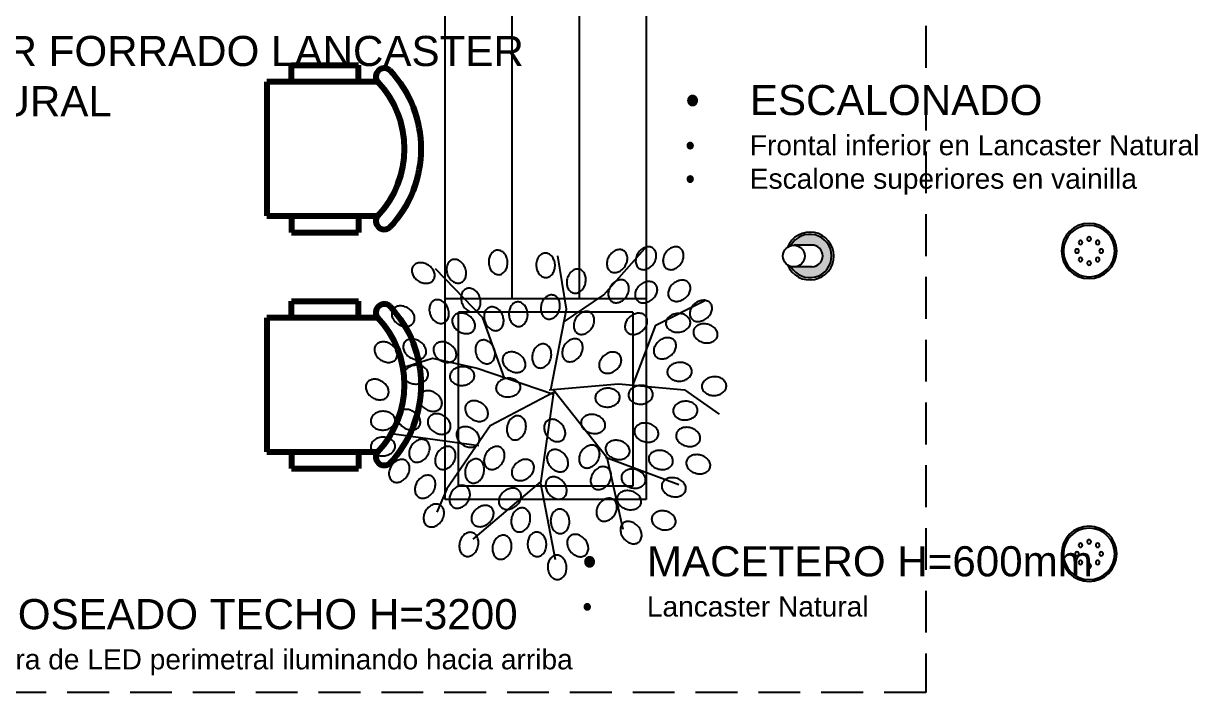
# Model space of a CAD drawing. Extents: x -62916 to 126930, y -44595 to 9525.
# Drawn here: x -22295 to -18792, y -24827 to -22828 of the extents above; entities that cross this region are included whole.
import ezdxf

# ---------------------------------------------------------------- set-up
doc = ezdxf.new("R2010")
doc.units = 0
doc.header["$LTSCALE"] = 1000
doc.header["$MEASUREMENT"] = 0
doc.linetypes.add('TRAZOS2', pattern=[0.375, 0.25, -0.125])
doc.layers.get('0').update_dxf_attribs({"linetype": 'CONTINUOUS'})
for name, color, linetype in [('A_luminarias tecnicas', 21, 'CONTINUOUS'), ('A_proyección o4', 251, 'CONTINUOUS'), ('ALZADO', 7, 'CONTINUOUS')]:
    doc.layers.add(name, color=color, linetype=linetype)
doc.layers.add('dwgautocad.com', color=7, linetype='CONTINUOUS', lineweight=100)
doc.layers.add('textos DT ocultar', color=7, linetype='CONTINUOUS', lineweight=13)
doc.styles.add('ARIAL', font='Arial.ttf')

# ---------------------------------------------------------------- blocks, each defined once
blk = doc.blocks.new('silla planta')
at = {"layer": 'dwgautocad.com'}
for p, q in [((0.5326, -0.8996), (0.5326, -1.2306)), ((0.9326, -1.2306), (0.9326, -0.8996)), ((0.4826, -1.1572), (0.4826, -0.9572)), ((0.5326, -0.9572), (0.4826, -0.9572)), ((0.9326, -0.9572), (0.9826, -0.9572)), ((0.9826, -1.1572), (0.9826, -0.9572)), ((0.5326, -1.1572), (0.4826, -1.1572)), ((0.9326, -1.1572), (0.9826, -1.1572)), ((0.5326, -1.2306), (0.9326, -1.2306))]:
    blk.add_line(p, q, dxfattribs=at)
for centre, radius, start, end in [((0.7326, -1.1099), 0.3402, 46.4394, 133.5606), ((0.7326, -1.1099), 0.2902, 46.4394, 133.5606), ((0.5169, -0.8801), 0.0251, 138.3417, 308.7795), ((0.9483, -0.8801), 0.0251, 231.2205, 41.6583)]:
    blk.add_arc(centre, radius, start, end, dxfattribs=at)
blk = doc.blocks.new('Hance semirec')
at = {"layer": 'A_luminarias tecnicas', "true_color": 0x007fff, "transparency": 33554534}
h = blk.add_hatch(color=150, dxfattribs=at)
h.dxf.hatch_style = 1
h.paths.add_polyline_path([(-0.0325, 0), (-0.0325, 0.0536, -0.069166), (-0.0313, 0.0625, 3.887654), (0.0313, 0.0625, -0.069166), (0.0325, 0.0536), (0.0325, 0, -1)])
at = {"layer": 'A_luminarias tecnicas'}
for p, q in [((-0.0325, 0), (-0.0325, 0.0536)), ((0.0325, 0), (0.0325, 0.0536))]:
    blk.add_line(p, q, dxfattribs=at)
blk.add_circle((0, 0.0536), 0.0325, dxfattribs=at)
for centre, radius, start, end in [((0, 0.0057), 0.0715, 112.0072, 67.9928), ((0, 0.0057), 0.0648, 118.8503, 61.1497), ((0, 0), 0.0325, 180, 0)]:
    blk.add_arc(centre, radius, start, end, dxfattribs=at)
blk = doc.blocks.new('Lamp Mini Kombic')
at = {"layer": 'A_luminarias tecnicas'}
for centre, radius in [((0, 0), 0.0825), ((0, 0), 0.0767), ((0, 0.0362), 0.00584), ((-0.0362, 0), 0.00584), ((-0.0256, 0.0256), 0.00584), ((0.0256, 0.0256), 0.00584), ((0.0362, 0), 0.00584), ((-0.0256, -0.0256), 0.00584), ((0, -0.0362), 0.00584), ((0.0256, -0.0256), 0.00584)]:
    blk.add_circle(centre, radius, dxfattribs=at)

msp = doc.modelspace()

# ---------------------------------------------------------------- linework, layer by layer
at = {"color": 116, "true_color": 0x136734, "elevation": 0}
for points in [[(-20876.7, -23578.6, 0.124565), (-20866.6, -23575.4, 0.105746), (-20857.6, -23566.7, 0.086824), (-20852.3, -23554.9, 0.076963), (-20850.9, -23540.4, 0.076963), (-20854, -23526.2, 0.086824), (-20860.6, -23515.1, 0.105746), (-20870.6, -23507.6, 0.124565), (-20881, -23505.6, 0.124565), (-20891.2, -23508.8, 0.105746), (-20900.2, -23517.4, 0.086824), (-20905.5, -23529.2, 0.076963), (-20906.9, -23543.7, 0.076963), (-20903.8, -23558, 0.086824), (-20897.2, -23569.1, 0.105746), (-20887.2, -23576.6, 0.124565)], [(-20543.4, -23568.8, 0.124565), (-20533.3, -23572.2, 0.105746), (-20521, -23570.5, 0.086824), (-20509.7, -23564.1, 0.076963), (-20500.1, -23553.1, 0.076963), (-20494.2, -23539.8, 0.086824), (-20493.1, -23526.9, 0.105746), (-20496.7, -23515, 0.124565), (-20504, -23507.2, 0.124565), (-20514.1, -23503.9, 0.105746), (-20526.4, -23505.6, 0.086824), (-20537.7, -23512, 0.076963), (-20547.3, -23522.9, 0.076963), (-20553.2, -23536.3, 0.086824), (-20554.3, -23549.1, 0.105746), (-20550.7, -23561.1, 0.124565)], [(-20457.5, -23560.3, 0.124565), (-20447.4, -23563.6, 0.105746), (-20435, -23561.9, 0.086824), (-20423.8, -23555.5, 0.076963), (-20414.1, -23544.6, 0.076963), (-20408.2, -23531.2, 0.086824), (-20407.1, -23518.3, 0.105746), (-20410.7, -23506.4, 0.124565), (-20418, -23498.6, 0.124565), (-20428.1, -23495.3, 0.105746), (-20440.5, -23497, 0.086824), (-20451.7, -23503.4, 0.076963), (-20461.3, -23514.3, 0.076963), (-20467.2, -23527.7, 0.086824), (-20468.4, -23540.5, 0.105746), (-20464.7, -23552.5, 0.124565)], [(-20375.8, -23560.3, 0.124565), (-20365.7, -23563.6, 0.105746), (-20353.3, -23561.9, 0.086824), (-20342.1, -23555.5, 0.076963), (-20332.5, -23544.6, 0.076963), (-20326.6, -23531.2, 0.086824), (-20325.4, -23518.3, 0.105746), (-20329.1, -23506.4, 0.124565), (-20336.3, -23498.6, 0.124565), (-20346.4, -23495.3, 0.105746), (-20358.8, -23497, 0.086824), (-20370, -23503.4, 0.076963), (-20379.7, -23514.3, 0.076963), (-20385.5, -23527.7, 0.086824), (-20386.7, -23540.5, 0.105746), (-20383.1, -23552.5, 0.124565)], [(-21071.3, -23593.4, 0.124565), (-21067.9, -23583.3, 0.105746), (-21069.6, -23570.9, 0.086824), (-21076, -23559.7, 0.076963), (-21087, -23550.1, 0.076963), (-21100.3, -23544.2, 0.086824), (-21113.2, -23543, 0.105746), (-21125.1, -23546.7, 0.124565), (-21132.9, -23553.9, 0.124565), (-21136.3, -23564, 0.105746), (-21134.5, -23576.4, 0.086824), (-21128.1, -23587.6, 0.076963), (-21117.2, -23597.3, 0.076963), (-21103.9, -23603.2, 0.086824), (-21091, -23604.3, 0.105746), (-21079, -23600.7, 0.124565)], [(-20990, -23602.6, 0.124565), (-20981.4, -23596.4, 0.105746), (-20975.5, -23585.4, 0.086824), (-20974.1, -23572.6, 0.076963), (-20977.3, -23558.3, 0.076963), (-20984.6, -23545.8, 0.086824), (-20994.3, -23537.2, 0.105746), (-21006.1, -23533.2, 0.124565), (-21016.7, -23534.5, 0.124565), (-21025.3, -23540.7, 0.105746), (-21031.2, -23551.7, 0.086824), (-21032.6, -23564.5, 0.076963), (-21029.5, -23578.8, 0.076963), (-21022.1, -23591.4, 0.086824), (-21012.4, -23599.9, 0.105746), (-21000.6, -23604, 0.124565)], [(-20734.9, -23587.2, 0.124565), (-20724.8, -23584, 0.105746), (-20715.8, -23575.3, 0.086824), (-20710.5, -23563.5, 0.076963), (-20709.1, -23549, 0.076963), (-20712.2, -23534.8, 0.086824), (-20718.8, -23523.7, 0.105746), (-20728.7, -23516.2, 0.124565), (-20739.2, -23514.2, 0.124565), (-20749.3, -23517.4, 0.105746), (-20758.4, -23526, 0.086824), (-20763.6, -23537.8, 0.076963), (-20765, -23552.3, 0.076963), (-20762, -23566.6, 0.086824), (-20755.3, -23577.7, 0.105746), (-20745.4, -23585.2, 0.124565)], [(-20654.7, -23633.3, 0.124565), (-20644.1, -23633.4, 0.105746), (-20632.9, -23628, 0.086824), (-20624.2, -23618.4, 0.076963), (-20618.4, -23605, 0.076963), (-20616.9, -23590.5, 0.086824), (-20619.8, -23577.9, 0.105746), (-20626.9, -23567.7, 0.124565), (-20636.3, -23562.5, 0.124565), (-20646.9, -23562.4, 0.105746), (-20658.1, -23567.9, 0.086824), (-20666.8, -23577.5, 0.076963), (-20672.6, -23590.8, 0.076963), (-20674.1, -23605.3, 0.086824), (-20671.2, -23617.9, 0.105746), (-20664.1, -23628.2, 0.124565)], [(-20539.1, -23659.1, 0.124565), (-20529, -23662.4, 0.105746), (-20516.7, -23660.7, 0.086824), (-20505.4, -23654.3, 0.076963), (-20495.8, -23643.4, 0.076963), (-20489.9, -23630, 0.086824), (-20488.8, -23617.2, 0.105746), (-20492.4, -23605.2, 0.124565), (-20499.7, -23597.5, 0.124565), (-20509.8, -23594.1, 0.105746), (-20522.1, -23595.8, 0.086824), (-20533.4, -23602.2, 0.076963), (-20543, -23613.1, 0.076963), (-20548.9, -23626.5, 0.086824), (-20550, -23639.4, 0.105746), (-20546.4, -23651.3, 0.124565)], [(-20465.3, -23654.2, 0.124565), (-20456.7, -23660.5, 0.105746), (-20444.4, -23662.7, 0.086824), (-20431.8, -23660, 0.076963), (-20419.2, -23652.6, 0.076963), (-20409.5, -23641.8, 0.086824), (-20404.4, -23629.9, 0.105746), (-20404.2, -23617.4, 0.124565), (-20408.7, -23607.8, 0.124565), (-20417.3, -23601.4, 0.105746), (-20429.6, -23599.2, 0.086824), (-20442.2, -23601.9, 0.076963), (-20454.8, -23609.3, 0.076963), (-20464.5, -23620.1, 0.086824), (-20469.6, -23632, 0.105746), (-20469.8, -23644.5, 0.124565)], [(-20366.4, -23649.9, 0.124565), (-20357.8, -23656.2, 0.105746), (-20345.6, -23658.4, 0.086824), (-20332.9, -23655.7, 0.076963), (-20320.4, -23648.3, 0.076963), (-20310.6, -23637.5, 0.086824), (-20305.6, -23625.6, 0.105746), (-20305.3, -23613.1, 0.124565), (-20309.8, -23603.5, 0.124565), (-20318.4, -23597.1, 0.105746), (-20330.7, -23594.9, 0.086824), (-20343.4, -23597.6, 0.076963), (-20355.9, -23605, 0.076963), (-20365.6, -23615.8, 0.086824), (-20370.7, -23627.7, 0.105746), (-20370.9, -23640.2, 0.124565)], [(-20947, -23688.5, 0.124565), (-20938.4, -23682.4, 0.105746), (-20932.5, -23671.3, 0.086824), (-20931.1, -23658.5, 0.076963), (-20934.3, -23644.3, 0.076963), (-20941.6, -23631.7, 0.086824), (-20951.3, -23623.2, 0.105746), (-20963.1, -23619.1, 0.124565), (-20973.7, -23620.4, 0.124565), (-20982.4, -23626.6, 0.105746), (-20988.3, -23637.6, 0.086824), (-20989.6, -23650.5, 0.076963), (-20986.5, -23664.7, 0.076963), (-20979.1, -23677.3, 0.086824), (-20969.4, -23685.8, 0.105746), (-20957.6, -23689.9, 0.124565)], [(-20732.1, -23710.7, 0.124565), (-20721.5, -23710.7, 0.105746), (-20710.2, -23705.3, 0.086824), (-20701.6, -23695.7, 0.076963), (-20695.8, -23682.3, 0.076963), (-20694.3, -23667.8, 0.086824), (-20697.2, -23655.2, 0.105746), (-20704.3, -23645, 0.124565), (-20713.6, -23639.9, 0.124565), (-20724.3, -23639.8, 0.105746), (-20735.5, -23645.2, 0.086824), (-20744.2, -23654.8, 0.076963), (-20750, -23668.2, 0.076963), (-20751.5, -23682.7, 0.086824), (-20748.6, -23695.3, 0.105746), (-20741.4, -23705.5, 0.124565)], [(-21131.5, -23722.3, 0.124565), (-21128.1, -23712.2, 0.105746), (-21129.8, -23699.8, 0.086824), (-21136.2, -23688.6, 0.076963), (-21147.1, -23679, 0.076963), (-21160.5, -23673.1, 0.086824), (-21173.4, -23671.9, 0.105746), (-21185.3, -23675.5, 0.124565), (-21193.1, -23682.8, 0.124565), (-21196.4, -23692.9, 0.105746), (-21194.7, -23705.3, 0.086824), (-21188.3, -23716.5, 0.076963), (-21177.4, -23726.2, 0.076963), (-21164, -23732, 0.086824), (-21151.2, -23733.2, 0.105746), (-21139.2, -23729.6, 0.124565)], [(-21041.6, -23722.9, 0.124565), (-21033, -23716.7, 0.105746), (-21027.1, -23705.7, 0.086824), (-21025.7, -23692.9, 0.076963), (-21028.8, -23678.6, 0.076963), (-21036.2, -23666, 0.086824), (-21045.9, -23657.5, 0.105746), (-21057.7, -23653.5, 0.124565), (-21068.3, -23654.8, 0.124565), (-21076.9, -23661, 0.105746), (-21082.8, -23672, 0.086824), (-21084.2, -23684.8, 0.076963), (-21081, -23699.1, 0.076963), (-21073.7, -23711.7, 0.086824), (-21064, -23720.2, 0.105746), (-21052.2, -23724.2, 0.124565)], [(-20878.3, -23744.4, 0.124565), (-20869.6, -23738.2, 0.105746), (-20863.7, -23727.2, 0.086824), (-20862.3, -23714.3, 0.076963), (-20865.5, -23700.1, 0.076963), (-20872.8, -23687.5, 0.086824), (-20882.6, -23679, 0.105746), (-20894.4, -23674.9, 0.124565), (-20904.9, -23676.3, 0.124565), (-20913.6, -23682.5, 0.105746), (-20919.5, -23693.5, 0.086824), (-20920.9, -23706.3, 0.076963), (-20917.7, -23720.5, 0.076963), (-20910.4, -23733.1, 0.086824), (-20900.6, -23741.6, 0.105746), (-20888.8, -23745.7, 0.124565)], [(-20816.6, -23733.3, 0.124565), (-20806.4, -23730.1, 0.105746), (-20797.4, -23721.4, 0.086824), (-20792.1, -23709.6, 0.076963), (-20790.7, -23695.1, 0.076963), (-20793.8, -23680.9, 0.086824), (-20800.5, -23669.8, 0.105746), (-20810.4, -23662.2, 0.124565), (-20820.9, -23660.2, 0.124565), (-20831, -23663.4, 0.105746), (-20840, -23672.1, 0.086824), (-20845.3, -23683.9, 0.076963), (-20846.7, -23698.4, 0.076963), (-20843.6, -23712.6, 0.086824), (-20837, -23723.7, 0.105746), (-20827, -23731.3, 0.124565)], [(-20301.9, -23710, 0.124565), (-20293.4, -23716.3, 0.105746), (-20281.1, -23718.5, 0.086824), (-20268.4, -23715.9, 0.076963), (-20255.9, -23708.5, 0.076963), (-20246.2, -23697.6, 0.086824), (-20241.1, -23685.7, 0.105746), (-20240.8, -23673.2, 0.124565), (-20245.4, -23663.6, 0.124565), (-20253.9, -23657.3, 0.105746), (-20266.2, -23655.1, 0.086824), (-20278.9, -23657.7, 0.076963), (-20291.4, -23665.1, 0.076963), (-20301.1, -23676, 0.086824), (-20306.2, -23687.9, 0.105746), (-20306.5, -23700.4, 0.124565)], [(-20950.9, -23743.8, 0.124565), (-20947.6, -23733.7, 0.105746), (-20949.3, -23721.3, 0.086824), (-20955.7, -23710.1, 0.076963), (-20966.6, -23700.4, 0.076963), (-20979.9, -23694.6, 0.086824), (-20992.8, -23693.4, 0.105746), (-21004.8, -23697, 0.124565), (-21012.5, -23704.3, 0.124565), (-21015.9, -23714.4, 0.105746), (-21014.2, -23726.8, 0.086824), (-21007.8, -23738, 0.076963), (-20996.8, -23747.6, 0.076963), (-20983.5, -23753.5, 0.086824), (-20970.6, -23754.7, 0.105746), (-20958.7, -23751, 0.124565)], [(-20642.3, -23753.6, 0.124565), (-20632.2, -23756.9, 0.105746), (-20619.8, -23755.2, 0.086824), (-20608.6, -23748.8, 0.076963), (-20599, -23737.9, 0.076963), (-20593.1, -23724.6, 0.086824), (-20591.9, -23711.7, 0.105746), (-20595.6, -23699.7, 0.124565), (-20602.8, -23692, 0.124565), (-20612.9, -23688.6, 0.105746), (-20625.3, -23690.3, 0.086824), (-20636.5, -23696.7, 0.076963), (-20646.2, -23707.7, 0.076963), (-20652, -23721, 0.086824), (-20653.2, -23733.9, 0.105746), (-20649.6, -23745.8, 0.124565)], [(-20495.4, -23748.7, 0.124565), (-20486.8, -23755, 0.105746), (-20474.5, -23757.2, 0.086824), (-20461.8, -23754.5, 0.076963), (-20449.3, -23747.1, 0.076963), (-20439.6, -23736.3, 0.086824), (-20434.5, -23724.4, 0.105746), (-20434.3, -23711.9, 0.124565), (-20438.8, -23702.3, 0.124565), (-20447.4, -23695.9, 0.105746), (-20459.6, -23693.7, 0.086824), (-20472.3, -23696.4, 0.076963), (-20484.9, -23703.8, 0.076963), (-20494.6, -23714.7, 0.086824), (-20499.6, -23726.6, 0.105746), (-20499.9, -23739, 0.124565)], [(-20378.2, -23724.7, 0.124565), (-20375, -23734.8, 0.105746), (-20366.4, -23743.8, 0.086824), (-20354.6, -23749.1, 0.076963), (-20340.1, -23750.5, 0.076963), (-20325.8, -23747.4, 0.086824), (-20314.7, -23740.8, 0.105746), (-20307.2, -23730.8, 0.124565), (-20305.2, -23720.4, 0.124565), (-20308.4, -23710.2, 0.105746), (-20317, -23701.2, 0.086824), (-20328.8, -23695.9, 0.076963), (-20343.3, -23694.5, 0.076963), (-20357.6, -23697.6, 0.086824), (-20368.7, -23704.3, 0.105746), (-20376.2, -23714.2, 0.124565)], [(-20295.4, -23744.7, 0.124565), (-20295.5, -23755.3, 0.105746), (-20290.1, -23766.5, 0.086824), (-20280.5, -23775.2, 0.076963), (-20267.1, -23781, 0.076963), (-20252.6, -23782.5, 0.086824), (-20240, -23779.6, 0.105746), (-20229.8, -23772.5, 0.124565), (-20224.6, -23763.1, 0.124565), (-20224.5, -23752.5, 0.105746), (-20230, -23741.3, 0.086824), (-20239.6, -23732.6, 0.076963), (-20252.9, -23726.8, 0.076963), (-20267.4, -23725.3, 0.086824), (-20280, -23728.2, 0.105746), (-20290.3, -23735.3, 0.124565)], [(-21183, -23829.7, 0.124565), (-21179.7, -23819.6, 0.105746), (-21181.4, -23807.2, 0.086824), (-21187.8, -23796, 0.076963), (-21198.7, -23786.4, 0.076963), (-21212.1, -23780.5, 0.086824), (-21224.9, -23779.3, 0.105746), (-21236.9, -23783, 0.124565), (-21244.6, -23790.2, 0.124565), (-21248, -23800.3, 0.105746), (-21246.3, -23812.7, 0.086824), (-21239.9, -23823.9, 0.076963), (-21228.9, -23833.6, 0.076963), (-21215.6, -23839.4, 0.086824), (-21202.7, -23840.6, 0.105746), (-21190.8, -23837, 0.124565)], [(-21097.1, -23821.1, 0.124565), (-21093.7, -23811, 0.105746), (-21095.4, -23798.6, 0.086824), (-21101.8, -23787.4, 0.076963), (-21112.8, -23777.8, 0.076963), (-21126.1, -23771.9, 0.086824), (-21139, -23770.7, 0.105746), (-21150.9, -23774.4, 0.124565), (-21158.7, -23781.6, 0.124565), (-21162, -23791.7, 0.105746), (-21160.3, -23804.1, 0.086824), (-21153.9, -23815.3, 0.076963), (-21143, -23825, 0.076963), (-21129.7, -23830.9, 0.086824), (-21116.8, -23832, 0.105746), (-21104.8, -23828.4, 0.124565)], [(-21006.8, -23829.7, 0.124565), (-21003.4, -23819.6, 0.105746), (-21005.1, -23807.2, 0.086824), (-21011.6, -23796, 0.076963), (-21022.5, -23786.4, 0.076963), (-21035.8, -23780.5, 0.086824), (-21048.7, -23779.3, 0.105746), (-21060.7, -23783, 0.124565), (-21068.4, -23790.2, 0.124565), (-21071.8, -23800.3, 0.105746), (-21070.1, -23812.7, 0.086824), (-21063.6, -23823.9, 0.076963), (-21052.7, -23833.6, 0.076963), (-21039.4, -23839.4, 0.086824), (-21026.5, -23840.6, 0.105746), (-21014.6, -23837, 0.124565)], [(-20904.1, -23843.2, 0.124565), (-20895.4, -23837, 0.105746), (-20889.5, -23826, 0.086824), (-20888.1, -23813.2, 0.076963), (-20891.3, -23798.9, 0.076963), (-20898.6, -23786.3, 0.086824), (-20908.4, -23777.8, 0.105746), (-20920.2, -23773.7, 0.124565), (-20930.7, -23775.1, 0.124565), (-20939.4, -23781.3, 0.105746), (-20945.3, -23792.3, 0.086824), (-20946.7, -23805.1, 0.076963), (-20943.5, -23819.4, 0.076963), (-20936.2, -23831.9, 0.086824), (-20926.4, -23840.5, 0.105746), (-20914.6, -23844.5, 0.124565)], [(-20757.9, -23856.7, 0.124565), (-20747.3, -23856.8, 0.105746), (-20736, -23851.4, 0.086824), (-20727.3, -23841.8, 0.076963), (-20721.6, -23828.4, 0.076963), (-20720.1, -23813.9, 0.086824), (-20723, -23801.3, 0.105746), (-20730.1, -23791.1, 0.124565), (-20739.4, -23785.9, 0.124565), (-20750.1, -23785.9, 0.105746), (-20761.3, -23791.3, 0.086824), (-20770, -23800.9, 0.076963), (-20775.8, -23814.2, 0.076963), (-20777.3, -23828.7, 0.086824), (-20774.4, -23841.3, 0.105746), (-20767.2, -23851.6, 0.124565)], [(-20676.7, -23835.2, 0.124565), (-20666.6, -23838.6, 0.105746), (-20654.2, -23836.9, 0.086824), (-20643, -23830.4, 0.076963), (-20633.3, -23819.5, 0.076963), (-20627.5, -23806.2, 0.086824), (-20626.3, -23793.3, 0.105746), (-20629.9, -23781.4, 0.124565), (-20637.2, -23773.6, 0.124565), (-20647.3, -23770.2, 0.105746), (-20659.7, -23771.9, 0.086824), (-20670.9, -23778.4, 0.076963), (-20680.5, -23789.3, 0.076963), (-20686.4, -23802.6, 0.086824), (-20687.6, -23815.5, 0.105746), (-20684, -23827.4, 0.124565)], [(-20409.4, -23821.7, 0.124565), (-20400.8, -23828, 0.105746), (-20388.5, -23830.2, 0.086824), (-20375.9, -23827.6, 0.076963), (-20363.3, -23820.2, 0.076963), (-20353.6, -23809.3, 0.086824), (-20348.5, -23797.4, 0.105746), (-20348.3, -23784.9, 0.124565), (-20352.8, -23775.3, 0.124565), (-20361.4, -23769, 0.105746), (-20373.7, -23766.8, 0.086824), (-20386.3, -23769.4, 0.076963), (-20398.9, -23776.8, 0.076963), (-20408.6, -23787.7, 0.086824), (-20413.7, -23799.6, 0.105746), (-20413.9, -23812.1, 0.124565)], [(-20800.5, -23859.8, 0.124565), (-20797.1, -23849.7, 0.105746), (-20798.8, -23837.3, 0.086824), (-20805.3, -23826.1, 0.076963), (-20816.2, -23816.4, 0.076963), (-20829.5, -23810.5, 0.086824), (-20842.4, -23809.4, 0.105746), (-20854.3, -23813, 0.124565), (-20862.1, -23820.3, 0.124565), (-20865.5, -23830.4, 0.105746), (-20863.8, -23842.8, 0.086824), (-20857.3, -23854, 0.076963), (-20846.4, -23863.6, 0.076963), (-20833.1, -23869.5, 0.086824), (-20820.2, -23870.7, 0.105746), (-20808.2, -23867, 0.124565)], [(-20572.7, -23864.7, 0.124565), (-20564.2, -23871, 0.105746), (-20551.9, -23873.2, 0.086824), (-20539.2, -23870.5, 0.076963), (-20526.7, -23863.1, 0.076963), (-20517, -23852.3, 0.086824), (-20511.9, -23840.4, 0.105746), (-20511.6, -23827.9, 0.124565), (-20516.2, -23818.3, 0.124565), (-20524.7, -23811.9, 0.105746), (-20537, -23809.7, 0.086824), (-20549.7, -23812.4, 0.076963), (-20562.2, -23819.8, 0.076963), (-20571.9, -23830.7, 0.086824), (-20577, -23842.6, 0.105746), (-20577.3, -23855, 0.124565)], [(-21087.3, -23875, 0.124565), (-21090.5, -23864.9, 0.105746), (-21099.2, -23855.9, 0.086824), (-21111, -23850.6, 0.076963), (-21125.5, -23849.2, 0.076963), (-21139.7, -23852.3, 0.086824), (-21150.8, -23858.9, 0.105746), (-21158.3, -23868.9, 0.124565), (-21160.3, -23879.3, 0.124565), (-21157.1, -23889.5, 0.105746), (-21148.5, -23898.5, 0.086824), (-21136.7, -23903.8, 0.076963), (-21122.2, -23905.2, 0.076963), (-21107.9, -23902.1, 0.086824), (-21096.8, -23895.5, 0.105746), (-21089.3, -23885.5, 0.124565)], [(-20949.7, -23879.3, 0.124565), (-20953, -23869.2, 0.105746), (-20961.6, -23860.2, 0.086824), (-20973.4, -23854.9, 0.076963), (-20987.9, -23853.5, 0.076963), (-21002.2, -23856.6, 0.086824), (-21013.3, -23863.2, 0.105746), (-21020.8, -23873.2, 0.124565), (-21022.8, -23883.6, 0.124565), (-21019.6, -23893.8, 0.105746), (-21010.9, -23902.8, 0.086824), (-20999.1, -23908.1, 0.076963), (-20984.6, -23909.5, 0.076963), (-20970.4, -23906.4, 0.086824), (-20959.3, -23899.8, 0.105746), (-20951.7, -23889.8, 0.124565)], [(-20373.9, -23870.7, 0.124565), (-20370.7, -23880.9, 0.105746), (-20362.1, -23889.9, 0.086824), (-20350.3, -23895.2, 0.076963), (-20335.8, -23896.6, 0.076963), (-20321.5, -23893.5, 0.086824), (-20310.4, -23886.8, 0.105746), (-20302.9, -23876.9, 0.124565), (-20300.9, -23866.4, 0.124565), (-20304.1, -23856.3, 0.105746), (-20312.7, -23847.3, 0.086824), (-20324.5, -23842, 0.076963), (-20339, -23840.6, 0.076963), (-20353.3, -23843.7, 0.086824), (-20364.4, -23850.3, 0.105746), (-20371.9, -23860.3, 0.124565)], [(-21208.8, -23941.4, 0.124565), (-21205.5, -23931.3, 0.105746), (-21207.2, -23918.9, 0.086824), (-21213.6, -23907.7, 0.076963), (-21224.5, -23898.1, 0.076963), (-21237.8, -23892.2, 0.086824), (-21250.7, -23891, 0.105746), (-21262.7, -23894.7, 0.124565), (-21270.4, -23901.9, 0.124565), (-21273.8, -23912, 0.105746), (-21272.1, -23924.4, 0.086824), (-21265.7, -23935.6, 0.076963), (-21254.7, -23945.3, 0.076963), (-21241.4, -23951.1, 0.086824), (-21228.5, -23952.3, 0.105746), (-21216.6, -23948.7, 0.124565)], [(-20812.2, -23913.7, 0.124565), (-20815.4, -23903.6, 0.105746), (-20824.1, -23894.6, 0.086824), (-20835.9, -23889.3, 0.076963), (-20850.4, -23887.9, 0.076963), (-20864.6, -23891, 0.086824), (-20875.7, -23897.6, 0.105746), (-20883.2, -23907.6, 0.124565), (-20885.2, -23918, 0.124565), (-20882, -23928.2, 0.105746), (-20873.4, -23937.2, 0.086824), (-20861.6, -23942.5, 0.076963), (-20847.1, -23943.8, 0.076963), (-20832.8, -23940.8, 0.086824), (-20821.7, -23934.1, 0.105746), (-20814.2, -23924.2, 0.124565)], [(-20270.8, -23913.7, 0.124565), (-20267.5, -23923.8, 0.105746), (-20258.9, -23932.8, 0.086824), (-20247.1, -23938.1, 0.076963), (-20232.6, -23939.5, 0.076963), (-20218.4, -23936.5, 0.086824), (-20207.3, -23929.8, 0.105746), (-20199.7, -23919.9, 0.124565), (-20197.7, -23909.4, 0.124565), (-20200.9, -23899.3, 0.105746), (-20209.6, -23890.2, 0.086824), (-20221.4, -23885, 0.076963), (-20235.9, -23883.6, 0.076963), (-20250.1, -23886.6, 0.086824), (-20261.2, -23893.3, 0.105746), (-20268.8, -23903.2, 0.124565)], [(-21049.8, -23975.8, 0.124565), (-21046.4, -23965.7, 0.105746), (-21048.1, -23953.3, 0.086824), (-21054.6, -23942.1, 0.076963), (-21065.5, -23932.4, 0.076963), (-21078.8, -23926.5, 0.086824), (-21091.7, -23925.4, 0.105746), (-21103.6, -23929, 0.124565), (-21111.4, -23936.3, 0.124565), (-21114.8, -23946.4, 0.105746), (-21113.1, -23958.8, 0.086824), (-21106.6, -23970, 0.076963), (-21095.7, -23979.6, 0.076963), (-21082.4, -23985.5, 0.086824), (-21069.5, -23986.7, 0.105746), (-21057.5, -23983, 0.124565)], [(-20588.8, -23948.1, 0.124565), (-20585.6, -23958.2, 0.105746), (-20577, -23967.2, 0.086824), (-20565.2, -23972.5, 0.076963), (-20550.7, -23973.9, 0.076963), (-20536.4, -23970.8, 0.086824), (-20525.3, -23964.2, 0.105746), (-20517.8, -23954.2, 0.124565), (-20515.8, -23943.8, 0.124565), (-20519, -23933.6, 0.105746), (-20527.7, -23924.6, 0.086824), (-20539.5, -23919.3, 0.076963), (-20554, -23917.9, 0.076963), (-20568.2, -23921, 0.086824), (-20579.3, -23927.7, 0.105746), (-20586.8, -23937.6, 0.124565)], [(-20490, -23939.5, 0.124565), (-20486.8, -23949.6, 0.105746), (-20478.1, -23958.6, 0.086824), (-20466.3, -23963.9, 0.076963), (-20451.8, -23965.3, 0.076963), (-20437.6, -23962.2, 0.086824), (-20426.5, -23955.6, 0.105746), (-20418.9, -23945.6, 0.124565), (-20416.9, -23935.2, 0.124565), (-20420.1, -23925, 0.105746), (-20428.8, -23916, 0.086824), (-20440.6, -23910.7, 0.076963), (-20455.1, -23909.4, 0.076963), (-20469.3, -23912.4, 0.086824), (-20480.4, -23919.1, 0.105746), (-20488, -23929, 0.124565)], [(-20912.2, -24005.8, 0.124565), (-20908.9, -23995.7, 0.105746), (-20910.6, -23983.4, 0.086824), (-20917, -23972.1, 0.076963), (-20927.9, -23962.5, 0.076963), (-20941.3, -23956.6, 0.086824), (-20954.1, -23955.5, 0.105746), (-20966.1, -23959.1, 0.124565), (-20973.8, -23966.4, 0.124565), (-20977.2, -23976.5, 0.105746), (-20975.5, -23988.8, 0.086824), (-20969.1, -24000.1, 0.076963), (-20958.2, -24009.7, 0.076963), (-20944.8, -24015.6, 0.086824), (-20931.9, -24016.7, 0.105746), (-20920, -24013.1, 0.124565)], [(-20356.7, -23986.7, 0.124565), (-20353.5, -23996.9, 0.105746), (-20344.9, -24005.9, 0.086824), (-20333.1, -24011.2, 0.076963), (-20318.6, -24012.6, 0.076963), (-20304.3, -24009.5, 0.086824), (-20293.2, -24002.8, 0.105746), (-20285.7, -23992.9, 0.124565), (-20283.7, -23982.4, 0.124565), (-20286.9, -23972.3, 0.105746), (-20295.5, -23963.3, 0.086824), (-20307.3, -23958, 0.076963), (-20321.9, -23956.6, 0.076963), (-20336.1, -23959.7, 0.086824), (-20347.2, -23966.3, 0.105746), (-20354.7, -23976.3, 0.124565)], [(-21186.2, -24012.5, 0.124565), (-21189.4, -24002.4, 0.105746), (-21198, -23993.4, 0.086824), (-21209.8, -23988.1, 0.076963), (-21224.3, -23986.7, 0.076963), (-21238.6, -23989.8, 0.086824), (-21249.7, -23996.4, 0.105746), (-21257.2, -24006.4, 0.124565), (-21259.2, -24016.8, 0.124565), (-21256, -24027, 0.105746), (-21247.3, -24036, 0.086824), (-21235.5, -24041.3, 0.076963), (-21221, -24042.6, 0.076963), (-21206.8, -24039.6, 0.086824), (-21195.7, -24032.9, 0.105746), (-21188.2, -24023, 0.124565)], [(-21114.3, -24031.6, 0.124565), (-21110.9, -24021.5, 0.105746), (-21112.6, -24009.1, 0.086824), (-21119, -23997.9, 0.076963), (-21130, -23988.3, 0.076963), (-21143.3, -23982.4, 0.086824), (-21156.2, -23981.2, 0.105746), (-21168.1, -23984.9, 0.124565), (-21175.9, -23992.2, 0.124565), (-21179.2, -24002.3, 0.105746), (-21177.5, -24014.6, 0.086824), (-21171.1, -24025.8, 0.076963), (-21160.2, -24035.5, 0.076963), (-21146.8, -24041.4, 0.086824), (-21134, -24042.5, 0.105746), (-21122, -24038.9, 0.124565)], [(-21024, -24044.5, 0.124565), (-21020.6, -24034.4, 0.105746), (-21022.3, -24022, 0.086824), (-21028.8, -24010.8, 0.076963), (-21039.7, -24001.2, 0.076963), (-21053, -23995.3, 0.086824), (-21065.9, -23994.1, 0.105746), (-21077.8, -23997.8, 0.124565), (-21085.6, -24005, 0.124565), (-21089, -24015.1, 0.105746), (-21087.3, -24027.5, 0.086824), (-21080.8, -24038.7, 0.076963), (-21069.9, -24048.4, 0.076963), (-21056.6, -24054.3, 0.086824), (-21043.7, -24055.4, 0.105746), (-21031.8, -24051.8, 0.124565)], [(-20815.1, -24000.8, 0.124565), (-20825.7, -24000.7, 0.105746), (-20836.9, -24006.1, 0.086824), (-20845.6, -24015.7, 0.076963), (-20851.4, -24029.1, 0.076963), (-20852.9, -24043.6, 0.086824), (-20850, -24056.2, 0.105746), (-20842.9, -24066.4, 0.124565), (-20833.5, -24071.5, 0.124565), (-20822.9, -24071.6, 0.105746), (-20811.7, -24066.2, 0.086824), (-20803, -24056.6, 0.076963), (-20797.2, -24043.2, 0.076963), (-20795.7, -24028.7, 0.086824), (-20798.6, -24016.1, 0.105746), (-20805.7, -24005.9, 0.124565)], [(-20630.7, -24015.3, 0.124565), (-20630.8, -24026, 0.105746), (-20625.3, -24037.2, 0.086824), (-20615.7, -24045.9, 0.076963), (-20602.4, -24051.7, 0.076963), (-20587.9, -24053.2, 0.086824), (-20575.3, -24050.3, 0.105746), (-20565, -24043.1, 0.124565), (-20559.9, -24033.8, 0.124565), (-20559.8, -24023.2, 0.105746), (-20565.3, -24011.9, 0.086824), (-20574.8, -24003.2, 0.076963), (-20588.2, -23997.4, 0.076963), (-20602.7, -23996, 0.086824), (-20615.3, -23998.9, 0.105746), (-20625.5, -24006, 0.124565)], [(-20938, -24083.2, 0.124565), (-20934.7, -24073.1, 0.105746), (-20936.4, -24060.7, 0.086824), (-20942.8, -24049.5, 0.076963), (-20953.7, -24039.8, 0.076963), (-20967, -24034, 0.086824), (-20979.9, -24032.8, 0.105746), (-20991.9, -24036.4, 0.124565), (-20999.6, -24043.7, 0.124565), (-21003, -24053.8, 0.105746), (-21001.3, -24066.2, 0.086824), (-20994.9, -24077.4, 0.076963), (-20983.9, -24087, 0.076963), (-20970.6, -24092.9, 0.086824), (-20957.7, -24094.1, 0.105746), (-20945.8, -24090.4, 0.124565)], [(-20733.2, -24015.7, 0.124565), (-20739.5, -24024.3, 0.105746), (-20741.7, -24036.6, 0.086824), (-20739, -24049.2, 0.076963), (-20731.6, -24061.8, 0.076963), (-20720.8, -24071.5, 0.086824), (-20708.9, -24076.6, 0.105746), (-20696.4, -24076.8, 0.124565), (-20686.8, -24072.3, 0.124565), (-20680.4, -24063.7, 0.105746), (-20678.2, -24051.4, 0.086824), (-20680.9, -24038.8, 0.076963), (-20688.3, -24026.2, 0.076963), (-20699.2, -24016.5, 0.086824), (-20711.1, -24011.4, 0.105746), (-20723.5, -24011.2, 0.124565)], [(-20471.6, -24041.1, 0.124565), (-20471.7, -24051.7, 0.105746), (-20466.3, -24063, 0.086824), (-20456.7, -24071.7, 0.076963), (-20443.3, -24077.4, 0.076963), (-20428.8, -24078.9, 0.086824), (-20416.2, -24076, 0.105746), (-20406, -24068.9, 0.124565), (-20400.9, -24059.6, 0.124565), (-20400.8, -24048.9, 0.105746), (-20406.2, -24037.7, 0.086824), (-20415.8, -24029, 0.076963), (-20429.2, -24023.2, 0.076963), (-20443.7, -24021.7, 0.086824), (-20456.3, -24024.6, 0.105746), (-20466.5, -24031.8, 0.124565)], [(-20347, -24054, 0.124565), (-20347.1, -24064.6, 0.105746), (-20341.6, -24075.9, 0.086824), (-20332, -24084.5, 0.076963), (-20318.7, -24090.3, 0.076963), (-20304.2, -24091.8, 0.086824), (-20291.6, -24088.9, 0.105746), (-20281.3, -24081.8, 0.124565), (-20276.2, -24072.5, 0.124565), (-20276.1, -24061.8, 0.105746), (-20281.6, -24050.6, 0.086824), (-20291.2, -24041.9, 0.076963), (-20304.5, -24036.1, 0.076963), (-20319, -24034.6, 0.086824), (-20331.6, -24037.5, 0.105746), (-20341.9, -24044.7, 0.124565)], [(-21186.2, -24089.9, 0.124565), (-21189.4, -24079.7, 0.105746), (-21198, -24070.7, 0.086824), (-21209.8, -24065.4, 0.076963), (-21224.3, -24064, 0.076963), (-21238.6, -24067.1, 0.086824), (-21249.7, -24073.7, 0.105746), (-21257.2, -24083.7, 0.124565), (-21259.2, -24094.2, 0.124565), (-21256, -24104.3, 0.105746), (-21247.3, -24113.3, 0.086824), (-21235.5, -24118.6, 0.076963), (-21221, -24120, 0.076963), (-21206.8, -24116.9, 0.086824), (-21195.7, -24110.3, 0.105746), (-21188.2, -24100.3, 0.124565)], [(-21094, -24073.8, 0.124565), (-21104.1, -24070.5, 0.105746), (-21116.5, -24072.2, 0.086824), (-21127.7, -24078.6, 0.076963), (-21137.3, -24089.5, 0.076963), (-21143.2, -24102.8, 0.086824), (-21144.4, -24115.7, 0.105746), (-21140.8, -24127.7, 0.124565), (-21133.5, -24135.4, 0.124565), (-21123.4, -24138.8, 0.105746), (-21111, -24137.1, 0.086824), (-21099.8, -24130.7, 0.076963), (-21090.1, -24119.7, 0.076963), (-21084.3, -24106.4, 0.086824), (-21083.1, -24093.5, 0.105746), (-21086.7, -24081.6, 0.124565)], [(-21016.6, -24095.3, 0.124565), (-21026.7, -24091.9, 0.105746), (-21039.1, -24093.6, 0.086824), (-21050.3, -24100.1, 0.076963), (-21060, -24111, 0.076963), (-21065.9, -24124.3, 0.086824), (-21067, -24137.2, 0.105746), (-21063.4, -24149.2, 0.124565), (-21056.1, -24156.9, 0.124565), (-21046, -24160.3, 0.105746), (-21033.6, -24158.6, 0.086824), (-21022.4, -24152.1, 0.076963), (-21012.8, -24141.2, 0.076963), (-21006.9, -24127.9, 0.086824), (-21005.7, -24115, 0.105746), (-21009.4, -24103.1, 0.124565)], [(-20870.5, -24095.3, 0.124565), (-20880.6, -24091.9, 0.105746), (-20893, -24093.6, 0.086824), (-20904.2, -24100.1, 0.076963), (-20913.8, -24111, 0.076963), (-20919.7, -24124.3, 0.086824), (-20920.9, -24137.2, 0.105746), (-20917.2, -24149.2, 0.124565), (-20910, -24156.9, 0.124565), (-20899.9, -24160.3, 0.105746), (-20887.5, -24158.6, 0.086824), (-20876.3, -24152.1, 0.076963), (-20866.6, -24141.2, 0.076963), (-20860.7, -24127.9, 0.086824), (-20859.6, -24115, 0.105746), (-20863.2, -24103.1, 0.124565)], [(-20724.6, -24105.9, 0.124565), (-20730.9, -24114.5, 0.105746), (-20733.1, -24126.8, 0.086824), (-20730.4, -24139.4, 0.076963), (-20723, -24152, 0.076963), (-20712.2, -24161.7, 0.086824), (-20700.3, -24166.8, 0.105746), (-20687.8, -24167, 0.124565), (-20678.2, -24162.5, 0.124565), (-20671.9, -24153.9, 0.105746), (-20669.7, -24141.6, 0.086824), (-20672.3, -24129, 0.076963), (-20679.7, -24116.4, 0.076963), (-20690.6, -24106.7, 0.086824), (-20702.5, -24101.6, 0.105746), (-20714.9, -24101.4, 0.124565)], [(-20586.8, -24091, 0.124565), (-20596.9, -24087.6, 0.105746), (-20609.3, -24089.4, 0.086824), (-20620.5, -24095.8, 0.076963), (-20630.1, -24106.7, 0.076963), (-20636, -24120, 0.086824), (-20637.2, -24132.9, 0.105746), (-20633.5, -24144.9, 0.124565), (-20626.3, -24152.6, 0.124565), (-20616.2, -24156, 0.105746), (-20603.8, -24154.3, 0.086824), (-20592.6, -24147.9, 0.076963), (-20582.9, -24136.9, 0.076963), (-20577.1, -24123.6, 0.086824), (-20575.9, -24110.7, 0.105746), (-20579.5, -24098.8, 0.124565)], [(-20557.6, -24092.6, 0.124565), (-20557.7, -24103.3, 0.105746), (-20552.2, -24114.5, 0.086824), (-20542.7, -24123.2, 0.076963), (-20529.3, -24129, 0.076963), (-20514.8, -24130.5, 0.086824), (-20502.2, -24127.6, 0.105746), (-20492, -24120.5, 0.124565), (-20486.8, -24111.1, 0.124565), (-20486.7, -24100.5, 0.105746), (-20492.2, -24089.3, 0.086824), (-20501.8, -24080.6, 0.076963), (-20515.1, -24074.8, 0.076963), (-20529.6, -24073.3, 0.086824), (-20542.2, -24076.2, 0.105746), (-20552.5, -24083.3, 0.124565)], [(-20428.7, -24122.7, 0.124565), (-20428.7, -24133.4, 0.105746), (-20423.3, -24144.6, 0.086824), (-20413.7, -24153.3, 0.076963), (-20400.3, -24159.1, 0.076963), (-20385.9, -24160.6, 0.086824), (-20373.2, -24157.7, 0.105746), (-20363, -24150.5, 0.124565), (-20357.9, -24141.2, 0.124565), (-20357.8, -24130.6, 0.105746), (-20363.2, -24119.3, 0.086824), (-20372.8, -24110.6, 0.076963), (-20386.2, -24104.9, 0.076963), (-20400.7, -24103.4, 0.086824), (-20413.3, -24106.3, 0.105746), (-20423.5, -24113.4, 0.124565)], [(-21154.2, -24134, 0.124565), (-21164.3, -24130.6, 0.105746), (-21176.7, -24132.3, 0.086824), (-21187.9, -24138.7, 0.076963), (-21197.5, -24149.7, 0.076963), (-21203.4, -24163, 0.086824), (-21204.6, -24175.9, 0.105746), (-21200.9, -24187.8, 0.124565), (-21193.6, -24195.6, 0.124565), (-21183.5, -24199, 0.105746), (-21171.2, -24197.2, 0.086824), (-21160, -24190.8, 0.076963), (-21150.3, -24179.9, 0.076963), (-21144.4, -24166.6, 0.086824), (-21143.3, -24153.7, 0.105746), (-21146.9, -24141.7, 0.124565)], [(-20939.7, -24129.6, 0.124565), (-20950.4, -24129.6, 0.105746), (-20961.6, -24135, 0.086824), (-20970.3, -24144.6, 0.076963), (-20976.1, -24158, 0.076963), (-20977.5, -24172.5, 0.086824), (-20974.7, -24185.1, 0.105746), (-20967.5, -24195.3, 0.124565), (-20958.2, -24200.4, 0.124565), (-20947.5, -24200.5, 0.105746), (-20936.3, -24195.1, 0.086824), (-20927.6, -24185.5, 0.076963), (-20921.8, -24172.1, 0.076963), (-20920.4, -24157.6, 0.086824), (-20923.2, -24145, 0.105746), (-20930.4, -24134.8, 0.124565)], [(-20776.7, -24138.9, 0.124565), (-20785.3, -24132.6, 0.105746), (-20797.6, -24130.4, 0.086824), (-20810.2, -24133, 0.076963), (-20822.8, -24140.4, 0.076963), (-20832.5, -24151.3, 0.086824), (-20837.6, -24163.2, 0.105746), (-20837.8, -24175.7, 0.124565), (-20833.3, -24185.3, 0.124565), (-20824.7, -24191.6, 0.105746), (-20812.4, -24193.8, 0.086824), (-20799.8, -24191.2, 0.076963), (-20787.2, -24183.7, 0.076963), (-20777.5, -24172.9, 0.086824), (-20772.4, -24161, 0.105746), (-20772.2, -24148.5, 0.124565)], [(-20316.9, -24135.6, 0.124565), (-20317, -24146.3, 0.105746), (-20311.5, -24157.5, 0.086824), (-20302, -24166.2, 0.076963), (-20288.6, -24172, 0.076963), (-20274.1, -24173.4, 0.086824), (-20261.5, -24170.6, 0.105746), (-20251.2, -24163.4, 0.124565), (-20246.1, -24154.1, 0.124565), (-20246, -24143.4, 0.105746), (-20251.5, -24132.2, 0.086824), (-20261.1, -24123.5, 0.076963), (-20274.4, -24117.7, 0.076963), (-20288.9, -24116.3, 0.086824), (-20301.5, -24119.1, 0.105746), (-20311.8, -24126.3, 0.124565)], [(-20552.4, -24155.5, 0.124565), (-20562.5, -24152.1, 0.105746), (-20574.9, -24153.8, 0.086824), (-20586.1, -24160.2, 0.076963), (-20595.8, -24171.2, 0.076963), (-20601.6, -24184.5, 0.086824), (-20602.8, -24197.4, 0.105746), (-20599.2, -24209.3, 0.124565), (-20591.9, -24217.1, 0.124565), (-20581.8, -24220.4, 0.105746), (-20569.4, -24218.7, 0.086824), (-20558.2, -24212.3, 0.076963), (-20548.6, -24201.4, 0.076963), (-20542.7, -24188, 0.086824), (-20541.5, -24175.2, 0.105746), (-20545.1, -24163.2, 0.124565)], [(-20510.3, -24178.6, 0.124565), (-20510.4, -24189.2, 0.105746), (-20505, -24200.5, 0.086824), (-20495.4, -24209.1, 0.076963), (-20482, -24214.9, 0.076963), (-20467.5, -24216.4, 0.086824), (-20454.9, -24213.5, 0.105746), (-20444.7, -24206.4, 0.124565), (-20439.5, -24197.1, 0.124565), (-20439.5, -24186.4, 0.105746), (-20444.9, -24175.2, 0.086824), (-20454.5, -24166.5, 0.076963), (-20467.9, -24160.7, 0.076963), (-20482.3, -24159.2, 0.086824), (-20495, -24162.1, 0.105746), (-20505.2, -24169.2, 0.124565)], [(-21076.8, -24181.2, 0.124565), (-21086.9, -24177.9, 0.105746), (-21099.3, -24179.6, 0.086824), (-21110.5, -24186, 0.076963), (-21120.1, -24196.9, 0.076963), (-21126, -24210.3, 0.086824), (-21127.2, -24223.1, 0.105746), (-21123.6, -24235.1, 0.124565), (-21116.3, -24242.8, 0.124565), (-21106.2, -24246.2, 0.105746), (-21093.8, -24244.5, 0.086824), (-21082.6, -24238.1, 0.076963), (-21073, -24227.1, 0.076963), (-21067.1, -24213.8, 0.086824), (-21065.9, -24200.9, 0.105746), (-21069.5, -24189, 0.124565)], [(-20973.7, -24211.3, 0.124565), (-20983.8, -24207.9, 0.105746), (-20996.1, -24209.6, 0.086824), (-21007.3, -24216.1, 0.076963), (-21017, -24227, 0.076963), (-21022.9, -24240.3, 0.086824), (-21024, -24253.2, 0.105746), (-21020.4, -24265.2, 0.124565), (-21013.1, -24272.9, 0.124565), (-21003, -24276.3, 0.105746), (-20990.7, -24274.6, 0.086824), (-20979.4, -24268.1, 0.076963), (-20969.8, -24257.2, 0.076963), (-20963.9, -24243.9, 0.086824), (-20962.8, -24231, 0.105746), (-20966.4, -24219.1, 0.124565)], [(-20728.9, -24187.6, 0.124565), (-20735.2, -24196.1, 0.105746), (-20737.4, -24208.4, 0.086824), (-20734.7, -24221.1, 0.076963), (-20727.3, -24233.6, 0.076963), (-20716.5, -24243.3, 0.086824), (-20704.6, -24248.4, 0.105746), (-20692.1, -24248.6, 0.124565), (-20682.5, -24244.1, 0.124565), (-20676.1, -24235.6, 0.105746), (-20673.9, -24223.3, 0.086824), (-20676.6, -24210.6, 0.076963), (-20684, -24198.1, 0.076963), (-20694.9, -24188.3, 0.086824), (-20706.8, -24183.3, 0.105746), (-20719.2, -24183, 0.124565)], [(-20390, -24204.4, 0.124565), (-20390.1, -24215, 0.105746), (-20384.6, -24226.2, 0.086824), (-20375, -24234.9, 0.076963), (-20361.7, -24240.7, 0.076963), (-20347.2, -24242.2, 0.086824), (-20334.6, -24239.3, 0.105746), (-20324.3, -24232.2, 0.124565), (-20319.2, -24222.8, 0.124565), (-20319.1, -24212.2, 0.105746), (-20324.5, -24201, 0.086824), (-20334.1, -24192.3, 0.076963), (-20347.5, -24186.5, 0.076963), (-20362, -24185, 0.086824), (-20374.6, -24187.9, 0.105746), (-20384.8, -24195, 0.124565)], [(-20815.4, -24224.8, 0.124565), (-20824, -24218.5, 0.105746), (-20836.3, -24216.3, 0.086824), (-20848.9, -24218.9, 0.076963), (-20861.5, -24226.3, 0.076963), (-20871.2, -24237.2, 0.086824), (-20876.3, -24249.1, 0.105746), (-20876.5, -24261.6, 0.124565), (-20872, -24271.2, 0.124565), (-20863.4, -24277.5, 0.105746), (-20851.1, -24279.7, 0.086824), (-20838.5, -24277.1, 0.076963), (-20825.9, -24269.7, 0.076963), (-20816.2, -24258.8, 0.086824), (-20811.1, -24246.9, 0.105746), (-20810.9, -24234.4, 0.124565)], [(-20523.2, -24243, 0.124565), (-20523.3, -24253.7, 0.105746), (-20517.9, -24264.9, 0.086824), (-20508.3, -24273.6, 0.076963), (-20494.9, -24279.4, 0.076963), (-20480.4, -24280.8, 0.086824), (-20467.8, -24278, 0.105746), (-20457.6, -24270.8, 0.124565), (-20452.4, -24261.5, 0.124565), (-20452.4, -24250.9, 0.105746), (-20457.8, -24239.6, 0.086824), (-20467.4, -24230.9, 0.076963), (-20480.8, -24225.1, 0.076963), (-20495.2, -24223.7, 0.086824), (-20507.9, -24226.6, 0.105746), (-20518.1, -24233.7, 0.124565)], [(-21051, -24267.2, 0.124565), (-21061.1, -24263.8, 0.105746), (-21073.5, -24265.5, 0.086824), (-21084.7, -24271.9, 0.076963), (-21094.4, -24282.9, 0.076963), (-21100.2, -24296.2, 0.086824), (-21101.4, -24309.1, 0.105746), (-21097.8, -24321, 0.124565), (-21090.5, -24328.8, 0.124565), (-21080.4, -24332.1, 0.105746), (-21068, -24330.4, 0.086824), (-21056.8, -24324, 0.076963), (-21047.2, -24313.1, 0.076963), (-21041.3, -24299.7, 0.086824), (-21040.1, -24286.9, 0.105746), (-21043.8, -24274.9, 0.124565)], [(-20897.1, -24276.4, 0.124565), (-20905.6, -24270, 0.105746), (-20917.9, -24267.8, 0.086824), (-20930.6, -24270.5, 0.076963), (-20943.1, -24277.9, 0.076963), (-20952.8, -24288.8, 0.086824), (-20957.9, -24300.7, 0.105746), (-20958.2, -24313.1, 0.124565), (-20953.6, -24322.8, 0.124565), (-20945.1, -24329.1, 0.105746), (-20932.8, -24331.3, 0.086824), (-20920.1, -24328.6, 0.076963), (-20907.6, -24321.2, 0.076963), (-20897.9, -24310.4, 0.086824), (-20892.8, -24298.5, 0.105746), (-20892.6, -24286, 0.124565)], [(-20802.2, -24275.7, 0.124565), (-20812.8, -24275.6, 0.105746), (-20824, -24281.1, 0.086824), (-20832.7, -24290.7, 0.076963), (-20838.5, -24304, 0.076963), (-20840, -24318.5, 0.086824), (-20837.1, -24331.1, 0.105746), (-20830, -24341.4, 0.124565), (-20820.6, -24346.5, 0.124565), (-20810, -24346.6, 0.105746), (-20798.8, -24341.1, 0.086824), (-20790.1, -24331.6, 0.076963), (-20784.3, -24318.2, 0.076963), (-20782.8, -24303.7, 0.086824), (-20785.7, -24291.1, 0.105746), (-20792.8, -24280.8, 0.124565)], [(-20696.2, -24278.9, 0.124565), (-20706.4, -24282.1, 0.105746), (-20715.4, -24290.7, 0.086824), (-20720.7, -24302.5, 0.076963), (-20722, -24317, 0.076963), (-20719, -24331.3, 0.086824), (-20712.3, -24342.4, 0.105746), (-20702.4, -24349.9, 0.124565), (-20691.9, -24351.9, 0.124565), (-20681.8, -24348.7, 0.105746), (-20672.8, -24340.1, 0.086824), (-20667.5, -24328.3, 0.076963), (-20666.1, -24313.8, 0.076963), (-20669.2, -24299.5, 0.086824), (-20675.8, -24288.4, 0.105746), (-20685.8, -24280.9, 0.124565)], [(-20535.2, -24250, 0.124565), (-20545.3, -24246.6, 0.105746), (-20557.7, -24248.3, 0.086824), (-20568.9, -24254.7, 0.076963), (-20578.6, -24265.7, 0.076963), (-20584.4, -24279, 0.086824), (-20585.6, -24291.9, 0.105746), (-20582, -24303.8, 0.124565), (-20574.7, -24311.6, 0.124565), (-20564.6, -24314.9, 0.105746), (-20552.2, -24313.2, 0.086824), (-20541, -24306.8, 0.076963), (-20531.4, -24295.9, 0.076963), (-20525.5, -24282.6, 0.086824), (-20524.3, -24269.7, 0.105746), (-20528, -24257.7, 0.124565)], [(-20505.4, -24320.7, 0.124565), (-20511.7, -24329.3, 0.105746), (-20513.9, -24341.6, 0.086824), (-20511.2, -24354.2, 0.076963), (-20503.8, -24366.8, 0.076963), (-20493, -24376.5, 0.086824), (-20481.1, -24381.6, 0.105746), (-20468.6, -24381.8, 0.124565), (-20459, -24377.3, 0.124565), (-20452.6, -24368.7, 0.105746), (-20450.4, -24356.4, 0.086824), (-20453.1, -24343.8, 0.076963), (-20460.5, -24331.2, 0.076963), (-20471.4, -24321.5, 0.086824), (-20483.3, -24316.5, 0.105746), (-20495.7, -24316.2, 0.124565)], [(-20420.1, -24303.2, 0.124565), (-20420.1, -24313.8, 0.105746), (-20414.7, -24325, 0.086824), (-20405.1, -24333.7, 0.076963), (-20391.7, -24339.5, 0.076963), (-20377.3, -24341, 0.086824), (-20364.6, -24338.1, 0.105746), (-20354.4, -24331, 0.124565), (-20349.3, -24321.6, 0.124565), (-20349.2, -24311, 0.105746), (-20354.6, -24299.8, 0.086824), (-20364.2, -24291.1, 0.076963), (-20377.6, -24285.3, 0.076963), (-20392.1, -24283.8, 0.086824), (-20404.7, -24286.7, 0.105746), (-20414.9, -24293.8, 0.124565)], [(-20956.9, -24348.8, 0.124565), (-20967.5, -24348.7, 0.105746), (-20978.8, -24354.1, 0.086824), (-20987.5, -24363.7, 0.076963), (-20993.3, -24377.1, 0.076963), (-20994.7, -24391.6, 0.086824), (-20991.9, -24404.2, 0.105746), (-20984.7, -24414.4, 0.124565), (-20975.4, -24419.5, 0.124565), (-20964.7, -24419.6, 0.105746), (-20953.5, -24414.2, 0.086824), (-20944.8, -24404.6, 0.076963), (-20939, -24391.2, 0.076963), (-20937.6, -24376.7, 0.086824), (-20940.4, -24364.1, 0.105746), (-20947.6, -24353.9, 0.124565)], [(-20765, -24347.6, 0.124565), (-20775.1, -24350.8, 0.105746), (-20784.1, -24359.5, 0.086824), (-20789.4, -24371.3, 0.076963), (-20790.8, -24385.8, 0.076963), (-20787.7, -24400, 0.086824), (-20781.1, -24411.1, 0.105746), (-20771.1, -24418.7, 0.124565), (-20760.7, -24420.7, 0.124565), (-20750.5, -24417.4, 0.105746), (-20741.5, -24408.8, 0.086824), (-20736.2, -24397, 0.076963), (-20734.9, -24382.5, 0.076963), (-20737.9, -24368.3, 0.086824), (-20744.6, -24357.2, 0.105746), (-20754.5, -24349.6, 0.124565)], [(-20858, -24357.3, 0.124565), (-20868.7, -24357.3, 0.105746), (-20879.9, -24362.7, 0.086824), (-20888.6, -24372.3, 0.076963), (-20894.4, -24385.7, 0.076963), (-20895.9, -24400.2, 0.086824), (-20893, -24412.8, 0.105746), (-20885.8, -24423, 0.124565), (-20876.5, -24428.1, 0.124565), (-20865.9, -24428.2, 0.105746), (-20854.6, -24422.8, 0.086824), (-20846, -24413.2, 0.076963), (-20840.2, -24399.8, 0.076963), (-20838.7, -24385.3, 0.086824), (-20841.6, -24372.7, 0.105746), (-20848.7, -24362.5, 0.124565)], [(-20664.4, -24359.4, 0.124565), (-20670.7, -24368, 0.105746), (-20672.9, -24380.3, 0.086824), (-20670.3, -24392.9, 0.076963), (-20662.9, -24405.5, 0.076963), (-20652, -24415.2, 0.086824), (-20640.1, -24420.2, 0.105746), (-20627.6, -24420.5, 0.124565), (-20618, -24416, 0.124565), (-20611.7, -24407.4, 0.105746), (-20609.5, -24395.1, 0.086824), (-20612.1, -24382.5, 0.076963), (-20619.5, -24369.9, 0.076963), (-20630.4, -24360.2, 0.086824), (-20642.3, -24355.1, 0.105746), (-20654.8, -24354.9, 0.124565)], [(-20704.8, -24416.4, 0.124565), (-20715, -24419.6, 0.105746), (-20724, -24428.2, 0.086824), (-20729.3, -24440, 0.076963), (-20730.6, -24454.5, 0.076963), (-20727.6, -24468.8, 0.086824), (-20720.9, -24479.9, 0.105746), (-20711, -24487.4, 0.124565), (-20700.5, -24489.4, 0.124565), (-20690.4, -24486.2, 0.105746), (-20681.4, -24477.5, 0.086824), (-20676.1, -24465.7, 0.076963), (-20674.7, -24451.2, 0.076963), (-20677.8, -24437, 0.086824), (-20684.4, -24425.9, 0.105746), (-20694.4, -24418.4, 0.124565)]]:
    msp.add_lwpolyline(points, format="xyb", close=True, dxfattribs=at)
for points in [[(-20683.3, -23720.4), (-20563, -23638.7), (-20434, -23492.7)], [(-20722, -23922.3), (-20674.7, -23681.7), (-20700.5, -23522.7), (-20700.5, -23522.7)], [(-20859.6, -23887.9), (-20924, -23707.5), (-21065.9, -23561.4)], [(-20477, -23909.4), (-20408.2, -23729), (-20262.1, -23655.9)], [(-21169, -23857.9), (-21074.5, -23827.8), (-20941.2, -23857.9), (-20713.4, -23935.2)], [(-20726.3, -23922.3), (-20520, -23905.1), (-20322.3, -23922.3), (-20219.1, -23995.3)], [(-20713.4, -23922.3), (-20554.4, -24124.2), (-20507.1, -24339)], [(-20713.4, -23930.9), (-20902.5, -24029.7), (-21031.5, -24218.7), (-21061.6, -24287.5)], [(-20713.4, -23930.9), (-20752.1, -24201.5), (-20709.1, -24429.2)], [(-20936.9, -24089.8), (-21190.5, -24055.5)], [(-20558.7, -24124.2), (-20339.5, -24205.8)], [(-20752.1, -24197.3), (-20954.1, -24369.1)]]:
    msp.add_lwpolyline(points, dxfattribs=at)
at = {"layer": 'ALZADO', "ltscale": 0.5}
for p, q in [((-20436.7, -21750.4), (-20436.7, -24250.4)), ((-20836.7, -23650.4), (-20836.7, -22250.4)), ((-20636.7, -22250.4), (-20636.7, -23650.4)), ((-21036.7, -24250.4), (-21036.7, -22790.4)), ((-20436.7, -23650.4), (-21036.7, -23650.4)), ((-20476.7, -23690.4), (-20996.7, -23690.4)), ((-20996.7, -24210.4), (-20996.7, -23690.4)), ((-20476.7, -23690.4), (-20476.7, -24210.4)), ((-20476.7, -24210.4), (-20996.7, -24210.4)), ((-20436.7, -24250.4), (-21036.7, -24250.4)), ((-20436.7, -24250.4), (-20636.7, -24250.4))]:
    msp.add_line(p, q, dxfattribs=at)
at = {"layer": 'ALZADO', "color": 3, "linetype": 'TRAZOS2', "ltscale": 0.5}
msp.add_lwpolyline([(-22700.4, -21335.4), (-19602.2, -21335.4), (-19602.2, -24826.7), (-22700.4, -24826.7)], close=True, dxfattribs=at)

# ---------------------------------------------------------------- block references
at = {"layer": 'A_luminarias tecnicas', "xscale": -1000, "yscale": 1000, "zscale": 1000, "rotation": 180}
for p in [(-19115.2, -23508), (-19115.2, -24412.5)]:
    msp.add_blockref('Lamp Mini Kombic', p, dxfattribs=at)
at = {"layer": 'A_proyección o4', "linetype": 'ByBlock', "xscale": 1000, "yscale": 1000, "zscale": 1000, "rotation": 90.2552148382578}
msp.add_blockref('Hance semirec', (-19942.8, -23522.8), dxfattribs=at)
at = {"layer": 'dwgautocad.com', "xscale": 1000, "yscale": 1000, "zscale": 1000, "rotation": 270}
for p in [(-20338.5, -22470.1), (-20338.5, -23174.7)]:
    msp.add_blockref('silla planta', p, dxfattribs=at)

# ---------------------------------------------------------------- texts
at = {"layer": 'textos DT ocultar', "color": 6, "char_height": 64, "width": 2052.392, "attachment_point": 1, "style": 'ARIAL'}
for s, insert in [('\\pxi-3,l3,t3;{\\fSymbol|b0|i0|c2|p18;\\H1.4063x;·^I}{\\H1.4063x;PILAR FORRADO LANCASTER NATURAL\\H0.66664x;\\P\\pi0,l0,tz;\\P                                    \\P \\H0.99997x;      \\P                        \\P\\pi13.128;              }', (-22810.4, -22865.5)), ('\\pxi-3,l3,t3;{\\fSymbol|b0|i0|c2|p18;\\H1.4063x;·^I}{\\H1.4063x;ESCALONADO\\P{\\fSymbol|b0|i0|c2|p18;\\H0.66664x;·^I}\\H0.66664x;Frontal inferior en Lancaster Natural\\P{\\fSymbol|b0|i0|c2|p18;·^I}Escalone superiores en vainilla\\P\\pi0,l0,tz;\\P                                    \\P \\H0.99997x;      \\P                        \\P\\pi13.128;              }', (-20319.6, -23011.9)), ('\\pxi-3,l3,t3;{\\fSymbol|b0|i0|c2|p18;\\H1.4063x;·^I}{\\H1.4063x;MACETERO H=600mm\\P{\\fSymbol|b0|i0|c2|p18;\\H0.66664x;·^I}\\H0.66664x;Lancaster Natural\\P\\pi0,l0,tz;\\P                                    \\P \\H0.99997x;      \\P                        \\P\\pi13.128;              }', (-20626.9, -24389.7))]:
    msp.add_mtext(s, dxfattribs=dict(at, insert=insert))
at = {"layer": 'textos DT ocultar', "color": 3, "insert": (-22581.1, -24547.5), "char_height": 64, "width": 2052.392, "attachment_point": 1, "style": 'ARIAL'}
msp.add_mtext('\\pxi-3,l3,t3;{\\fSymbol|b0|i0|c2|p18;\\H1.4063x;·^I}{\\H1.4063x;FOSEADO TECHO H=3200\\P{\\fSymbol|b0|i0|c2|p18;\\H0.66664x;·^I}\\H0.66664x;Tira de LED perimetral iluminando hacia arriba\\P\\pi0,l0,tz;\\P                                    \\P \\H0.99997x;      \\P                        \\P\\pi13.128;              }', dxfattribs=at)

doc.saveas('drawing.dxf')
